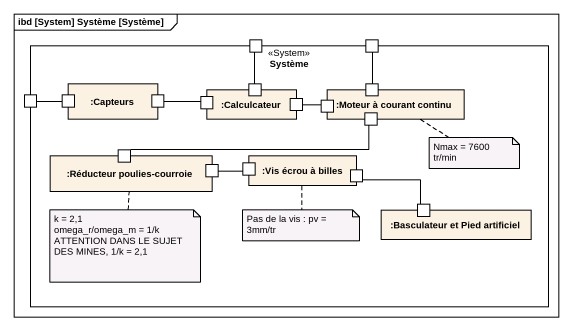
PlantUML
@startuml
mainframe ibd [System] Système [Système]
rectangle Système <<System>> {
  port " " as port1
  port " " as port2
  rectangle ":Capteurs" as Capteurs {
    port " " as port6
    port " " as port7
  }
  rectangle ":Calculcateur" as Calculcateur {
    port " " as port3
    port " " as port8
    port " " as port9
  }
  rectangle ":Moteur à courant continu" as Moteur_à_courant_continu {
    port " " as port4
    port " " as port10
    port " " as port11
  }
  port " " as port5
  rectangle ":Réducteur poulies-courroie" as Réducteur_poulies_courroie {
    port " " as port12
    port " " as port13
  }
  rectangle ":Vis écrou à billes" as Vis_écrou_à_billes {
    port " " as port14
    port " " as port15
  }
  rectangle ":Basculateur et Pied artificiel" as Basculateur_et_Pied {
    port " " as port16
  }
}
port1 -- port3
port2 -- port4
port5 -right- port6
port7 -right- port8
port9 -right- port10
port11 -left- port12
port13 -right- port14
port15 -right- port16
note bottom of Moteur_à_courant_continu : Nmax = 7600 tr/min
note bottom of Réducteur_poulies_courroie
  k = 2,1
  omega_r/omega_m = 1/k
  ATTENTION DANS LE SUJET DES MINES, 1/k = 2,1
end note
note bottom of Vis_écrou_à_billes : Pas de la vis : pv = 3mm/tr
@enduml
